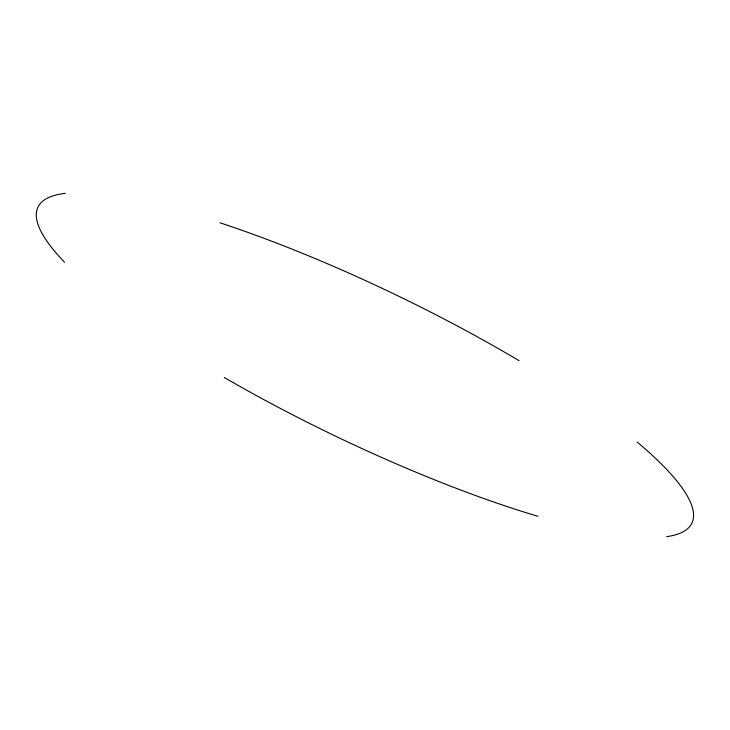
<?xml version="1.0" encoding="UTF-8"?>
<svg xmlns="http://www.w3.org/2000/svg" width="730" height="730" viewBox="0 0 730 730"><rect width="100%" height="100%" fill="white"/><g stroke="black" fill="none" stroke-linecap="round" stroke-linejoin="round"><path stroke-width="1.09" d="M637.217 442.106A363.138 76.741 25.8 0 1 666.673 536.65M537.882 516.283A363.138 76.741 25.8 0 1 224.302 377.492M64.496 262.189A363.138 76.741 25.8 0 1 65.353 193.35M219.995 222.787A363.138 76.741 25.8 0 1 518.984 360.638"/></g></svg>
